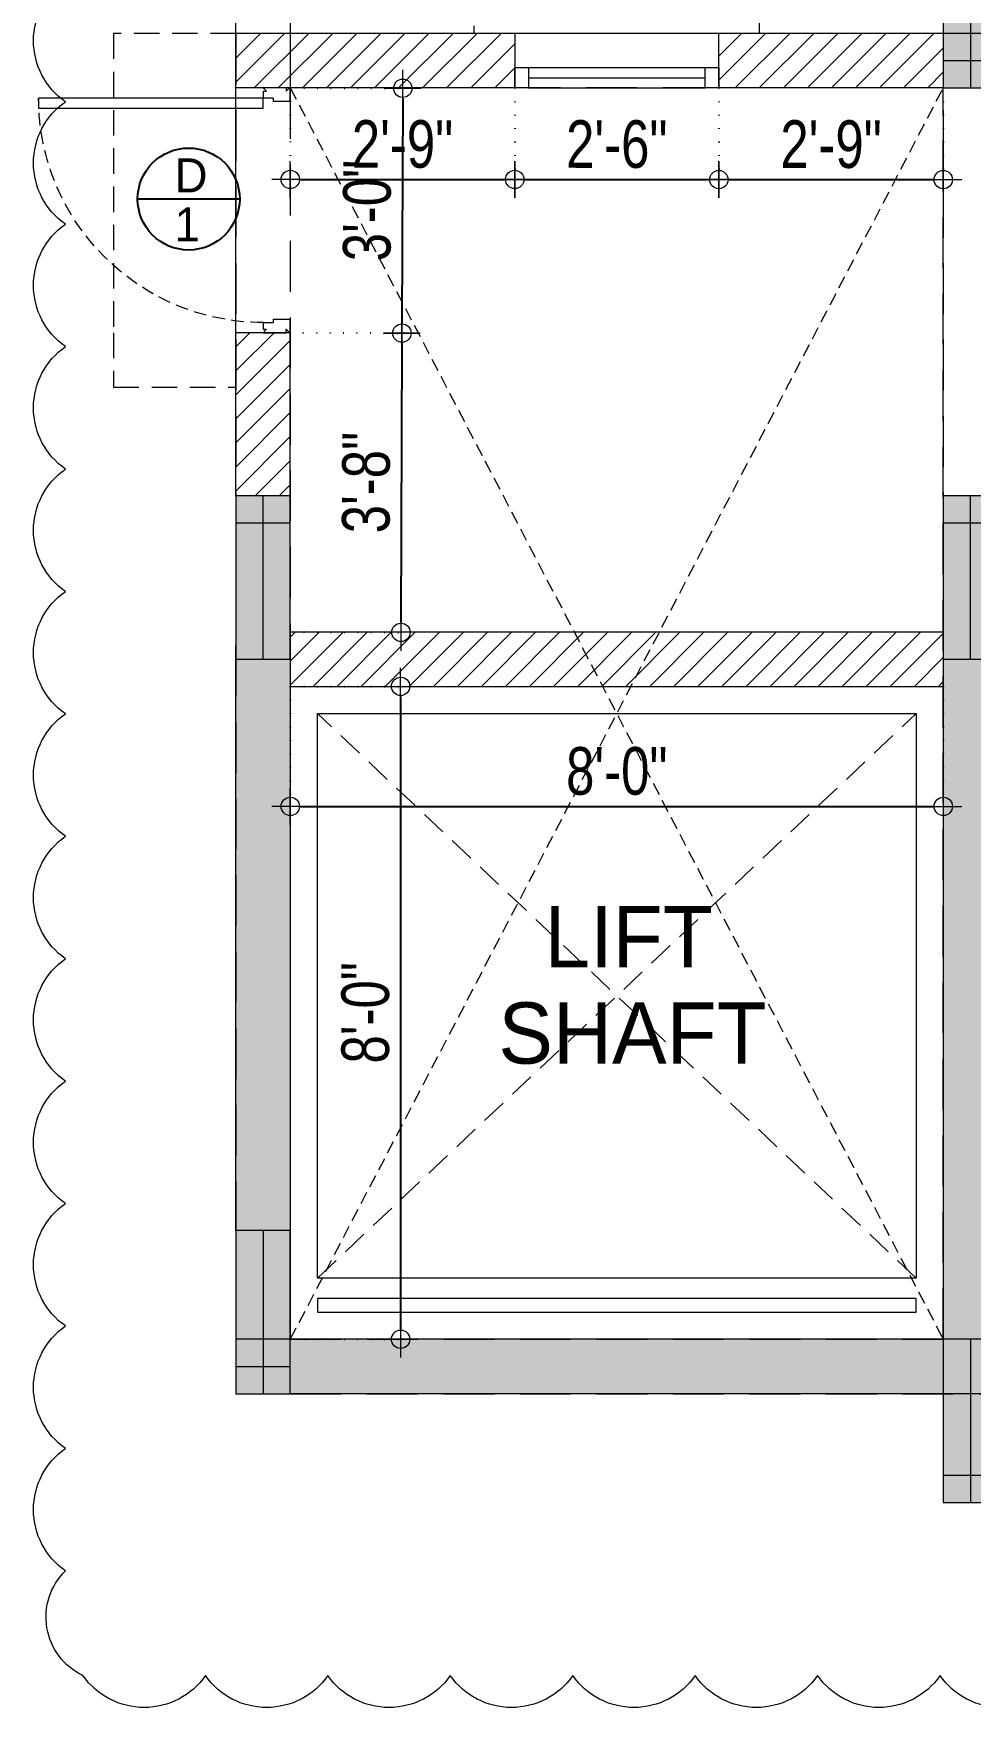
# Model space of a CAD drawing. Header units: inches. Extents: x 13 to 21264, y -72369 to -55.
# Drawn here: x 11188.7 to 11326.5, y -71927.8 to -71681.6 of the extents above; entities that cross this region are included whole.
import ezdxf

# ---------------------------------------------------------------- set-up
doc = ezdxf.new("R2010")
doc.units = ezdxf.units.IN
doc.header["$LTSCALE"] = 15
doc.header["$MEASUREMENT"] = 0
doc.header["$PDMODE"] = 34
for name, pattern in [('DOT2', [0.125, 0, -0.125]), ('HIDDEN', [0.375, 0.25, -0.125]), ('HIDDEN2', [0.1875, 0.125, -0.0625])]:
    doc.linetypes.add(name, pattern=pattern)
doc.layers.get('DEFPOINTS').update_dxf_attribs({"linetype": 'CONTINUOUS', "lineweight": 13})
doc.layers.add('1', color=8, linetype='CONTINUOUS')
doc.layers.add('2', color=36, linetype='CONTINUOUS')
for name, color, linetype, lineweight in [('AR-COL-TYP', 2, 'CONTINUOUS', 13), ('AR-WALL', 7, 'CONTINUOUS', 13), ('COLUMN HATCH', 19, 'CONTINUOUS', 13), ('DOOR', 17, 'CONTINUOUS', 13), ('INNER DIM', 30, 'CONTINUOUS', 13), ('RCC SLAB', 2, 'CONTINUOUS', 13), ('TEXT', 4, 'CONTINUOUS', 13), ('TYPICAL COL ELEVATION', 8, 'CONTINUOUS', 40), ('WIN', 152, 'CONTINUOUS', 13)]:
    doc.layers.add(name, color=color, linetype=linetype, lineweight=lineweight)
doc.layers.add('AR-WALL HATCH', color=7, linetype='CONTINUOUS', lineweight=9, true_color=0xfa0000)
doc.layers.add('REVISION - 2', color=7, linetype='CONTINUOUS', lineweight=13, true_color=0x1a6600)
doc.layers.add('BOXTEXT', color=232, linetype='CONTINUOUS', true_color=0xbd005e)
doc.styles.add('rob', font='')
doc.styles.add('RS', font='', dxfattribs={"width": 0.8})
doc.styles.get('rob').set_extended_font_data('Century Gothic')
doc.styles.get('RS').set_extended_font_data('Century Gothic')
doc.dimstyles.new('SECTION DIM', dxfattribs={"dimscale": 0.6, "dimtxt": 9, "dimasz": 2, "dimexe": 0, "dimexo": 0, "dimgap": 1, "dimtad": 1, "dimzin": 3, "dimdsep": 46, "dimlunit": 4, "dimtxsty": 'RS', "dimblk1": 'CUT', "dimblk2": 'CUT', "dimsah": 1, "dimcen": 0, "dimclrd": 251, "dimclre": 21, "dimclrt": 4, "dimadec": 0, "dimazin": 0, "dimtfac": 1, "dimtix": 1, "dimtofl": 0, "dimtmove": 2, "dimatfit": 3, "dimfxl": 0, "dimtolj": 1, "dimtzin": 3, "dimarcsym": 0})

# ---------------------------------------------------------------- blocks, each defined once
blk = doc.blocks.new('36-dp')
at = {"layer": 'DOOR', "color": 247}
for p, q in [((-36, 0.125), (-34, 0.125)), ((-36, 0), (-36, 0.125)), ((-36, 0), (-35.5, -0.5)), ((-34, -2.375), (-34, 0.125)), ((-2, 0.125), (-2, -2.375)), ((-2, 0.125), (0, 0.125)), ((0, 0), (-0.5, -0.5)), ((0, 0.125), (0, 0)), ((-36, -3.875), (-36, -0.5)), ((-36, -0.5), (-35.5, -0.5)), ((-34.5, -3.875), (-34.5, -2.375)), ((-34, -2.375), (-34.5, -2.375)), ((-1.5, -2.375), (-2, -2.375)), ((-1.5, -2.375), (-1.5, -3.875)), ((0, -0.5), (-0.5, -0.5)), ((0, -0.5), (0, -3.875)), ((-36, -3.875), (-35.5, -3.375)), ((-35.5, -3.875), (-35.5, -3.375)), ((-34.5, -3.875), (-35.5, -3.875)), ((-0.5, -3.875), (-1.5, -3.875)), ((0, -3.875), (-0.5, -3.375)), ((-0.5, -3.875), (-0.5, -3.375))]:
    blk.add_line(p, q, dxfattribs=at)
blk.add_lwpolyline([(-1.5, -3.875), (-1.5, -36.875), (-3, -36.875), (-3, -3.875)], close=True, dxfattribs=at)
at = {"layer": 'DOOR', "color": 247, "linetype": 'HIDDEN2'}
blk.add_arc((-1.5, -3.875), 33, 180, 270, dxfattribs=at)
blk = doc.blocks.new('ty col')
at = {"layer": 'AR-COL-TYP'}
h = blk.add_hatch(color=250, dxfattribs=at)
h.dxf.hatch_style = 1
h.paths.add_polyline_path([(-4.02, -20), (3.98, -20), (3.98, 4), (-4.02, 4)])
at = {"layer": 'AR-COL-TYP', "color": 5}
for p, q in [((-0.02, 4, 0), (-0.02, -20, 0)), ((-4.02, -16, 0), (3.98, -16, 0))]:
    blk.add_line(p, q, dxfattribs=at)
at = {"layer": 'AR-COL-TYP', "elevation": 0}
blk.add_lwpolyline([(-4.02, -20), (3.98, -20), (3.98, 4), (-4.02, 4)], close=True, dxfattribs=at)
blk = doc.blocks.new('CUT')
at = {"layer": 'INNER DIM', "color": 9}
blk.add_line((0, 1.8), (0, -1.8), dxfattribs=at)
at = {"layer": 'INNER DIM', "color": 8}
blk.add_line((-1.8, 0), (1.8, 0), dxfattribs=at)
at = {"layer": 'INNER DIM', "color": 9}
blk.add_circle((0, 0), 0.9, dxfattribs=at)
blk = doc.blocks.new('*D675')
at = {"layer": 'DEFPOINTS', "color": 0, "transparency": 16777216}
for p in [(11226.5, -71777.63, 0.01), (11226.5, -71873.63, 0.01), (11242.72, -71873.63)]:
    blk.add_point(p, dxfattribs=at)
at = {"layer": 'INNER DIM', "color": 8, "linetype": 'DOT2', "lineweight": -2, "transparency": 16777216}
for p, q in [((11226.5, -71777.63), (11242.72, -71777.63)), ((11226.5, -71873.63), (11242.72, -71873.63))]:
    blk.add_line(p, q, dxfattribs=at)
at = {"layer": 'INNER DIM', "color": 251, "lineweight": -2, "transparency": 16777216}
blk.add_line((11242.72, -71779.13), (11242.72, -71872.13), dxfattribs=at)
at = {"layer": 'INNER DIM', "color": 251, "lineweight": -2, "transparency": 16777216, "xscale": 1.5, "yscale": 1.5, "zscale": 1.5}
for p, rotation in [((11242.72, -71777.63), 90), ((11242.72, -71873.63), 270)]:
    blk.add_blockref('CUT', p, dxfattribs=dict(at, rotation=rotation))
at = {"layer": 'INNER DIM', "color": 7, "lineweight": 0, "transparency": 16777216, "insert": (11237.56, -71825.63), "char_height": 7, "attachment_point": 5, "rotation": 90, "style": 'RS'}
blk.add_mtext('\\A1;8\'-0"', dxfattribs=at)
blk = doc.blocks.new('*D676')
at = {"layer": 'DEFPOINTS', "color": 0, "transparency": 16777216}
for p in [(11226.5, -71777.63, 0.01), (11322.5, -71777.63, 0.01), (11322.5, -71795.28)]:
    blk.add_point(p, dxfattribs=at)
at = {"layer": 'INNER DIM', "color": 8, "linetype": 'DOT2', "lineweight": -2, "transparency": 16777216}
for p, q in [((11226.5, -71777.63), (11226.5, -71795.28)), ((11322.5, -71777.63), (11322.5, -71795.28))]:
    blk.add_line(p, q, dxfattribs=at)
at = {"layer": 'INNER DIM', "color": 251, "lineweight": -2, "transparency": 16777216}
blk.add_line((11228, -71795.28), (11321, -71795.28), dxfattribs=at)
at = {"layer": 'INNER DIM', "color": 251, "lineweight": -2, "transparency": 16777216, "xscale": 1.5, "yscale": 1.5, "zscale": 1.5, "rotation": 180}
blk.add_blockref('CUT', (11226.5, -71795.28), dxfattribs=at)
at = {"layer": 'INNER DIM', "color": 251, "lineweight": -2, "transparency": 16777216, "xscale": 1.5, "yscale": 1.5, "zscale": 1.5}
blk.add_blockref('CUT', (11322.5, -71795.28), dxfattribs=at)
at = {"layer": 'INNER DIM', "color": 7, "lineweight": 0, "transparency": 16777216, "insert": (11274.5, -71790.11), "char_height": 7, "attachment_point": 5, "style": 'RS'}
blk.add_mtext('\\A1;8\'-0"', dxfattribs=at)
blk = doc.blocks.new('*U142')
at = {"layer": 'WIN', "ltscale": 2}
for p, q in [((0, 0), (30, 0)), ((2, -5), (0, -5)), ((0, -5), (0, -8)), ((28, -5), (2, -5)), ((2, -8), (2, -5)), ((28, -6.5), (2, -6.5)), ((30, -5), (28, -5)), ((28, -5), (28, -8)), ((30, -8), (30, -5)), ((0, -8), (2, -8)), ((28, -8), (2, -8)), ((28, -8), (30, -8))]:
    blk.add_line(p, q, dxfattribs=at)
blk = doc.blocks.new('D1...')
at = {"layer": 'BOXTEXT'}
blk.add_line((7.5, 0), (-7.5, 0), dxfattribs=at)
blk.add_circle((0, 0), 7.5, dxfattribs=at)
at = {"layer": 'BOXTEXT', "style": 'rob'}
for s, p in [('D', (-2.06, 0.98)), ('1', (-2.06, -6.24))]:
    blk.add_text(s, height=5, dxfattribs=at).set_placement(p)
blk = doc.blocks.new('*D605')
at = {"layer": 'DEFPOINTS', "color": 0, "transparency": 16777216}
for p in [(11226.5, -71689.63, -0.02), (11226.38, -71725.63, -0.03), (11242.91, -71725.69)]:
    blk.add_point(p, dxfattribs=at)
at = {"layer": 'INNER DIM', "color": 8, "linetype": 'DOT2', "lineweight": -2, "transparency": 16777216}
for p, q in [((11226.5, -71689.63), (11243.04, -71689.69)), ((11226.38, -71725.63), (11242.91, -71725.69))]:
    blk.add_line(p, q, dxfattribs=at)
at = {"layer": 'INNER DIM', "color": 251, "lineweight": -2, "transparency": 16777216}
blk.add_line((11243.03, -71691.19), (11242.92, -71724.19), dxfattribs=at)
at = {"layer": 'INNER DIM', "color": 251, "lineweight": -2, "transparency": 16777216, "xscale": 1.5, "yscale": 1.5, "zscale": 1.5}
for p, rotation in [((11243.04, -71689.69), 89.79886883105914), ((11242.91, -71725.69), 269.7988688310592)]:
    blk.add_blockref('CUT', p, dxfattribs=dict(at, rotation=rotation))
at = {"layer": 'INNER DIM', "color": 7, "lineweight": 0, "transparency": 16777216, "insert": (11237.81, -71707.67), "char_height": 7, "attachment_point": 5, "rotation": 89.7989, "style": 'RS'}
blk.add_mtext('\\A1;3\'-0"', dxfattribs=at)
blk = doc.blocks.new('*D606')
at = {"layer": 'DEFPOINTS', "color": 0, "transparency": 16777216}
for p in [(11226.38, -71725.63, -0.03), (11226.5, -71769.63, -0.01), (11242.76, -71769.69)]:
    blk.add_point(p, dxfattribs=at)
at = {"layer": 'INNER DIM', "color": 8, "linetype": 'DOT2', "lineweight": -2, "transparency": 16777216}
for p, q in [((11226.38, -71725.63), (11242.91, -71725.69)), ((11226.5, -71769.63), (11242.76, -71769.69))]:
    blk.add_line(p, q, dxfattribs=at)
at = {"layer": 'INNER DIM', "color": 251, "lineweight": -2, "transparency": 16777216}
blk.add_line((11242.91, -71727.19), (11242.76, -71768.19), dxfattribs=at)
at = {"layer": 'INNER DIM', "color": 251, "lineweight": -2, "transparency": 16777216, "xscale": 1.5, "yscale": 1.5, "zscale": 1.5}
for p, rotation in [((11242.91, -71725.69), 89.79886883113531), ((11242.76, -71769.69), 269.7988688311353)]:
    blk.add_blockref('CUT', p, dxfattribs=dict(at, rotation=rotation))
at = {"layer": 'INNER DIM', "color": 7, "lineweight": 0, "transparency": 16777216, "insert": (11237.67, -71747.67), "char_height": 7, "attachment_point": 5, "rotation": 89.7989, "style": 'RS'}
blk.add_mtext('\\A1;3\'-8"', dxfattribs=at)
blk = doc.blocks.new('*D607')
at = {"layer": 'DEFPOINTS', "color": 0, "transparency": 16777216}
for p in [(11226.5, -71689.63, -0.02), (11259.5, -71689.64, -0.02), (11259.5, -71703.1)]:
    blk.add_point(p, dxfattribs=at)
at = {"layer": 'INNER DIM', "color": 8, "linetype": 'DOT2', "lineweight": -2, "transparency": 16777216}
for p, q in [((11226.5, -71689.63), (11226.5, -71703.1)), ((11259.5, -71689.64), (11259.5, -71703.1))]:
    blk.add_line(p, q, dxfattribs=at)
at = {"layer": 'INNER DIM', "color": 251, "lineweight": -2, "transparency": 16777216}
blk.add_line((11228, -71703.1), (11258, -71703.1), dxfattribs=at)
at = {"layer": 'INNER DIM', "color": 251, "lineweight": -2, "transparency": 16777216, "xscale": 1.5, "yscale": 1.5, "zscale": 1.5}
for p, rotation in [((11226.5, -71703.1), 179.9851740211245), ((11259.5, -71703.1), 359.9851740211245)]:
    blk.add_blockref('CUT', p, dxfattribs=dict(at, rotation=rotation))
at = {"layer": 'INNER DIM', "color": 7, "lineweight": 0, "transparency": 16777216, "insert": (11243, -71697.93), "char_height": 7, "attachment_point": 5, "rotation": 359.9852, "style": 'RS'}
blk.add_mtext('\\A1;2\'-9"', dxfattribs=at)
blk = doc.blocks.new('*D608')
at = {"layer": 'DEFPOINTS', "color": 0, "transparency": 16777216}
for p in [(11259.5, -71689.64, -0.02), (11289.5, -71689.64, -0.02), (11289.5, -71703.11)]:
    blk.add_point(p, dxfattribs=at)
at = {"layer": 'INNER DIM', "color": 8, "linetype": 'DOT2', "lineweight": -2, "transparency": 16777216}
for p, q in [((11259.5, -71689.64), (11259.5, -71703.1)), ((11289.5, -71689.64), (11289.5, -71703.11))]:
    blk.add_line(p, q, dxfattribs=at)
at = {"layer": 'INNER DIM', "color": 251, "lineweight": -2, "transparency": 16777216}
blk.add_line((11261, -71703.1), (11288, -71703.11), dxfattribs=at)
at = {"layer": 'INNER DIM', "color": 251, "lineweight": -2, "transparency": 16777216, "xscale": 1.5, "yscale": 1.5, "zscale": 1.5}
for p, rotation in [((11259.5, -71703.1), 179.985174021198), ((11289.5, -71703.11), 359.985174021198)]:
    blk.add_blockref('CUT', p, dxfattribs=dict(at, rotation=rotation))
at = {"layer": 'INNER DIM', "color": 7, "lineweight": 0, "transparency": 16777216, "insert": (11274.5, -71697.94), "char_height": 7, "attachment_point": 5, "rotation": 359.9852, "style": 'RS'}
blk.add_mtext('\\A1;2\'-6"', dxfattribs=at)
blk = doc.blocks.new('*D609')
at = {"layer": 'DEFPOINTS', "color": 0, "transparency": 16777216}
for p in [(11289.5, -71689.64, -0.02), (11322.5, -71689.64, -0.01), (11322.5, -71703.12)]:
    blk.add_point(p, dxfattribs=at)
at = {"layer": 'INNER DIM', "color": 8, "linetype": 'DOT2', "lineweight": -2, "transparency": 16777216}
for p, q in [((11289.5, -71689.64), (11289.5, -71703.11)), ((11322.5, -71689.64), (11322.5, -71703.12))]:
    blk.add_line(p, q, dxfattribs=at)
at = {"layer": 'INNER DIM', "color": 251, "lineweight": -2, "transparency": 16777216}
blk.add_line((11291, -71703.11), (11321, -71703.12), dxfattribs=at)
at = {"layer": 'INNER DIM', "color": 251, "lineweight": -2, "transparency": 16777216, "xscale": 1.5, "yscale": 1.5, "zscale": 1.5}
for p, rotation in [((11289.5, -71703.11), 179.985174021198), ((11322.5, -71703.12), 359.985174021198)]:
    blk.add_blockref('CUT', p, dxfattribs=dict(at, rotation=rotation))
at = {"layer": 'INNER DIM', "color": 7, "lineweight": 0, "transparency": 16777216, "insert": (11306, -71697.95), "char_height": 7, "attachment_point": 5, "rotation": 359.9852, "style": 'RS'}
blk.add_mtext('\\A1;2\'-9"', dxfattribs=at)

msp = doc.modelspace()

# ---------------------------------------------------------------- hatches: boundary and pattern name
at = {"layer": 'AR-WALL HATCH', "lineweight": 0, "ltscale": 3}
h = msp.add_hatch(dxfattribs=at)
h.set_pattern_fill('ANSI31', color=256, scale=20)
h.set_pattern_definition([(45, (-10928.1138, -67082.038), (-1.76776695, 1.76776695), [])])
h.paths.add_polyline_path([(11289.5, -71681.639), (11322.5, -71681.639), (11322.5, -71689.639), (11289.5, -71689.639)])
h.paths.add_polyline_path([(11218.503, -71681.636), (11259.5, -71681.638), (11259.5, -71689.641), (11218.503, -71689.639)])
h.paths.add_polyline_path([(11226.5, -71725.629), (11218.5, -71725.629), (11218.5, -71749.636), (11226.5, -71749.636)])
h = msp.add_hatch(dxfattribs=at)
h.set_pattern_fill('ANSI31', color=256, scale=20)
h.set_pattern_definition([(45, (18016.3534, -1712.1527), (-1.76776695, 1.76776695), [])])
h.paths.add_polyline_path([(11322.5, -71769.634), (11226.5, -71769.634), (11226.5, -71777.634), (11322.5, -71777.634)])
at = {"layer": 'COLUMN HATCH', "lineweight": 0, "ltscale": 0.5}
h = msp.add_hatch(dxfattribs=at)
h.set_pattern_fill('AR-CONC', color=8, scale=0.3)
h.set_pattern_definition([(50, (19085.9803, -23624.0582), (2.15178055, -0.188256405), [0.225, -2.475]), (355, (19085.9803, -23624.0582), (-0.416254, 2.2565764), [0.18, -1.98]), (100.4514445, (19086.1596, -23624.074), (1.73552654, 2.06831997), [0.19122058, -2.10342634]), (46.1842, (19085.9803, -23623.4582), (3.20172399, -0.49655784), [0.3375, -3.7125]), (96.6356355, (19086.247, -23623.4996), (2.80398584, 2.9223558), [0.28683103, -3.15514128]), (351.184164, (19085.9803, -23623.4582), (2.80398584, 2.9223558), [0.27, -2.97]), (21, (19086.2803, -23623.6082), (1.790721156, -1.20785667), [0.225, -2.475]), (326, (19086.2803, -23623.6082), (0.729946, 2.17545014), [0.18, -1.98]), (71.4514447, (19086.4295, -23623.7089), (2.52066713, 0.96759346), [0.19122057, -2.10342634]), (37.5, (19085.9803, -23624.0582), (0.036479566, 0.998681561), [0, -1.956, 0, -2.01, 0, -1.9875]), (7.5, (19085.9803, -23624.0582), (0.789208612, 1.183235136), [0, -1.146, 0, -1.911, 0, -0.7575]), (327.5, (19085.3113, -23624.0582), (1.601467309, -0.067664615), [0, -0.75, 0, -2.34, 0, -3.105]), (317.5, (19085.0113, -23624.0582), (1.74955851, 0.300314947), [0, -0.975, 0, -1.554, 0, -2.205])])
h.paths.add_polyline_path([(11322.5, -71769.635), (11330.501, -71769.635), (11330.499, -71881.634), (11218.498, -71881.634), (11218.5, -71773.634), (11226.5, -71773.634), (11226.5, -71873.634), (11322.5, -71873.635)])
at = {"layer": 'COLUMN HATCH', "lineweight": 0, "ltscale": 3}
h = msp.add_hatch(dxfattribs=at)
h.set_pattern_fill('AR-CONC', color=8, scale=0.3)
h.set_pattern_definition([(50, (21640.1095, -8217.794), (2.15178055, -0.188256405), [0.225, -2.475]), (355, (21640.1095, -8217.794), (-0.416254, 2.2565764), [0.18, -1.98]), (100.4514445, (21640.2888, -8217.8097), (1.73552654, 2.06831997), [0.191220576, -2.103426336]), (46.1842, (21640.1095, -8217.194), (3.20172399, -0.49655784), [0.3375, -3.7125]), (96.6356355, (21640.3763, -8217.2354), (2.80398584, 2.9223558), [0.28683103, -3.15514128]), (351.184164, (21640.1095, -8217.194), (2.80398584, 2.9223558), [0.27, -2.97]), (21, (21640.4095, -8217.344), (1.790721156, -1.20785667), [0.225, -2.475]), (326, (21640.4095, -8217.344), (0.729945996, 2.175450135), [0.18, -1.98]), (71.4514447, (21640.5588, -8217.4447), (2.52066713, 0.96759346), [0.19122057, -2.103426336]), (37.5, (21640.1095, -8217.794), (0.036479566, 0.9986815615), [0, -1.956, 0, -2.01, 0, -1.9875]), (7.5, (21640.1095, -8217.794), (0.789208612, 1.183235136), [0, -1.146, 0, -1.911, 0, -0.7575]), (327.5, (21639.4405, -8217.794), (1.601467309, -0.067664615), [0, -0.75, 0, -2.34, 0, -3.105]), (317.5, (21639.1405, -8217.794), (1.749558508, 0.300314947), [0, -0.975, 0, -1.554, 0, -2.205])])
h.paths.add_polyline_path([(11322.5, -71873.636), (11226.5, -71873.636), (11226.5, -71881.636), (11322.5, -71881.636)])
h.paths.add_polyline_path([(11218.5, -71857.636), (11226.5, -71857.636), (11226.5, -71773.635), (11218.5, -71773.635)])

# ---------------------------------------------------------------- linework, layer by layer
at = {"layer": '1', "linetype": 'HIDDEN', "lineweight": 0}
for points, elevation in [([(11295.5, -71681.639), (11295.5, -71681.639), (11295.5, -71663.639), (11259.5, -71663.639), (11253.5, -71663.639), (11253.5, -71681.639)], -0.022), ([(11218.505, -71681.636), (11200.505, -71681.636), (11200.505, -71725.635), (11200.505, -71733.635), (11218.504, -71733.635)], -0.022), ([(11230.5, -71864.633), (11318.499, -71781.633)], -0.008), ([(11318.499, -71864.633), (11230.5, -71781.633)], -0.008)]:
    msp.add_lwpolyline(points, dxfattribs=dict(at, elevation=elevation))
at = {"layer": '1', "lineweight": 0, "ltscale": 3, "elevation": -0.008}
for points in [[(11230.5, -71781.633), (11318.499, -71781.633), (11318.499, -71864.633), (11230.5, -71864.633)], [(11318.499, -71867.633), (11230.5, -71867.633), (11230.5, -71869.633), (11318.499, -71869.633)]]:
    msp.add_lwpolyline(points, close=True, dxfattribs=at)
at = {"layer": '2', "linetype": 'HIDDEN', "lineweight": 0, "ltscale": 2, "elevation": -0.022}
for points in [[(11226.5, -71881.636), (11330.499, -71881.636), (11330.497, -71681.636), (11218.503, -71681.636), (11218.503, -71873.426)], [(11226.5, -71873.636), (11322.499, -71873.636), (11322.497, -71689.636), (11226.502, -71689.636), (11226.502, -71873.636)]]:
    msp.add_lwpolyline(points, dxfattribs=at)
at = {"layer": '2', "linetype": 'HIDDEN', "lineweight": 0, "ltscale": 2, "elevation": -0.025}
msp.add_lwpolyline([(11322.5, -71897.638), (11441.5, -71897.638), (11441.5, -71681.642), (11322.497, -71681.637)], close=True, dxfattribs=at)
at = {"layer": '2', "lineweight": 0, "ltscale": 3, "elevation": -0.022}
msp.add_lwpolyline([(11218.505, -71725.629), (11218.505, -71689.631)], dxfattribs=at)
at = {"layer": '2', "linetype": 'HIDDEN', "lineweight": 0, "ltscale": 0.5, "elevation": -0.022}
for points in [[(11226.502, -71689.636), (11322.499, -71873.636)], [(11226.502, -71873.636), (11322.497, -71689.636)]]:
    msp.add_lwpolyline(points, dxfattribs=at)
at = {"layer": 'AR-WALL', "lineweight": 0}
for p, q in [((11259.5, -71681.639, -0.022), (11259.5, -71689.639, -0.022)), ((11289.5, -71689.639, -0.022), (11289.5, -71681.639, -0.022)), ((11322.5, -71749.637, -0.014), (11322.5, -71769.635, -0.009)), ((11226.5, -71769.633, -0.009), (11322.5, -71769.633, -0.009)), ((11226.5, -71777.632, -0.009), (11322.5, -71777.632, -0.009)), ((11226.5, -71777.633, -0.009), (11322.5, -71777.633, -0.009)), ((11322.5, -71882.642, -0.009), (11322.5, -71897.635, -0.009))]:
    msp.add_line(p, q, dxfattribs=at)
for points, elevation in [([(11259.5, -71681.639), (11218.5, -71681.639)], -0.022), ([(11218.5, -71749.636), (11218.5, -71681.639)], -0.009), ([(11322.5, -71681.639), (11289.5, -71681.639)], -0.022), ([(11259.5, -71689.639), (11218.5, -71689.639)], -0.022), ([(11226.5, -71689.639), (11226.5, -71689.636)], -0.009), ([(11226.503, -71689.635), (11226.503, -71689.631)], -0.022), ([(11322.5, -71689.639), (11289.5, -71689.639)], -0.022), ([(11226.503, -71725.629), (11218.505, -71725.629)], -0.032), ([(11226.5, -71749.636), (11226.5, -71725.629)], -0.009)]:
    msp.add_lwpolyline(points, dxfattribs=dict(at, elevation=elevation))
at = {"layer": 'RCC SLAB', "lineweight": 0}
for p, q in [((11322.5, -71769.635, -0.009), (11322.5, -71882.642, -0.009)), ((11218.5, -71857.635, -0.009), (11218.5, -71771.643, -0.009)), ((11218.5, -71857.636, -0.017), (11218.5, -71771.644, -0.017)), ((11226.5, -71771.643, -0.009), (11226.5, -71873.635, -0.017)), ((11226.5, -71771.644, -0.017), (11226.5, -71873.636, -0.025)), ((11322.5, -71873.635, -0.009), (11218.498, -71873.635, -0.017)), ((11322.5, -71873.636, -0.017), (11218.499, -71873.636, -0.025)), ((11330.498, -71881.635, -0.009), (11226.5, -71881.635, -0.009)), ((11322.5, -71881.636, -0.017), (11226.5, -71881.636, -0.017))]:
    msp.add_line(p, q, dxfattribs=at)
at = {"layer": 'REVISION - 2', "color": 222, "lineweight": 0, "ltscale": 3, "true_color": 0xb8008a, "elevation": -0.017}
msp.add_lwpolyline([(11340.026, -71923.088, -0.5205671), (11322.026, -71923.088, -0.5205671), (11304.026, -71923.088, -0.5205671), (11286.026, -71923.088, -0.5205671), (11268.026, -71923.088, -0.5205671), (11250.026, -71923.088, -0.5205671), (11232.026, -71923.088, -0.5205671), (11214.026, -71923.088, -0.5205671), (11196.026, -71923.088, -0.5205671), (11193.436, -71907.677, -0.5205671), (11193.436, -71889.677, -0.5205671), (11193.436, -71871.677, -0.5205671), (11193.436, -71853.677, -0.5205671), (11193.436, -71835.677, -0.5205671), (11193.436, -71817.677, -0.5205671), (11193.436, -71799.677, -0.5205671), (11193.436, -71781.677, -0.5205671), (11193.436, -71763.677, -0.5205671), (11193.436, -71745.677, -0.5205671), (11193.436, -71727.677, -0.5205671), (11193.436, -71709.677, -0.5205671), (11193.436, -71691.677, -0.5205671), (11193.436, -71673.677, -0.5205671)], format="xyb", dxfattribs=at)
at = {"layer": 'TYPICAL COL ELEVATION', "lineweight": 0, "ltscale": 3, "elevation": -0.009}
msp.add_lwpolyline([(11218.5, -71665.634), (11226.5, -71665.634), (11226.5, -71689.634), (11218.5, -71689.634)], close=True, dxfattribs=at)

# ---------------------------------------------------------------- block references
at = {"layer": 'AR-COL-TYP', "lineweight": 0}
for p in [(11326.523, -71669.629, -0.009), (11222.523, -71861.631, -0.001), (11326.523, -71877.631, -0.009)]:
    msp.add_blockref('ty col', p, dxfattribs=at)
at = {"layer": 'AR-COL-TYP', "lineweight": 0, "rotation": 180.0000000333466}
for p in [(11222.477, -71769.639, -0.001), (11326.477, -71769.638, -0.001)]:
    msp.add_blockref('ty col', p, dxfattribs=at)
at = {"layer": 'BOXTEXT', "lineweight": 0}
msp.add_blockref('D1...', (11211.559, -71705.974, -0.036), dxfattribs=at)
at = {"layer": 'DOOR', "lineweight": 0, "xscale": -0.9999522030621439, "yscale": 0.9999522030621466, "zscale": 0.9999522030621466, "rotation": 269.9999353240523}
msp.add_blockref('36-dp', (11226.376, -71689.631, -0.032), dxfattribs=at)
at = {"layer": 'WIN', "lineweight": 0, "xscale": -1, "rotation": 1.940747402784382e-06}
msp.add_blockref('*U142', (11289.5, -71681.639, -0.022), dxfattribs=at)

# ---------------------------------------------------------------- texts
at = {"layer": 'TEXT', "lineweight": 0, "style": 'rob'}
for s, p in [('LIFT', (11263.865, -71818.948, -0.017)), ('SHAFT', (11257.084, -71833.099, -0.017))]:
    msp.add_text(s, height=9, rotation=359.9999, dxfattribs=at).set_placement(p)

# ---------------------------------------------------------------- dimensions: what is measured, and where the dimension line sits
at = {"layer": 'INNER DIM', "lineweight": 0}
for p2, distance, picture, middle in [((11226.376, -71725.629, -0.032), 16.534, '*D605', (11237.807, -71707.67)), ((11259.5, -71689.639, -0.022), -13.465, '*D607', (11242.999, -71697.933))]:
    dim = msp.add_aligned_dim(p1=(11226.503, -71689.631, -0.022), p2=p2, distance=distance, dimstyle='SECTION DIM', override={"dimscale": 1, "dimtxt": 7, "dimasz": 1.5, "dimclre": 8, "dimclrt": 7, "dimfxl": 2, "dimtfill": 0, "dimtfillclr": 7}, dxfattribs=at)
    dim.commit()
    dim.dimension.update_dxf_attribs({"geometry": picture, "text_midpoint": middle})
for base, p1, p2, angle, picture, middle in [((11289.496, -71703.112), (11259.5, -71689.639, -0.022), (11289.5, -71689.639, -0.022), 179.98517, '*D608', (11274.498, -71697.942)), ((11322.497, -71703.121), (11289.5, -71689.639, -0.022), (11322.5, -71689.639, -0.009), 179.98517, '*D609', (11305.998, -71697.95)), ((11242.756, -71769.69), (11226.376, -71725.629, -0.032), (11226.5, -71769.633, -0.009), 89.79887, '*D606', (11237.666, -71747.671)), ((11242.723, -71873.633, 0.004), (11226.499, -71777.632, 0.018), (11226.499, -71873.633, 0.018), 90, '*D675', (11237.556, -71825.632, 0.004))]:
    dim = msp.add_linear_dim(base=base, p1=p1, p2=p2, angle=angle, dimstyle='SECTION DIM', override={"dimscale": 1, "dimtxt": 7, "dimasz": 1.5, "dimclre": 8, "dimclrt": 7, "dimfxl": 2}, dxfattribs=at)
    dim.commit()
    dim.dimension.update_dxf_attribs({"geometry": picture, "text_midpoint": middle})
dim = msp.add_linear_dim(base=(11322.499, -71795.281, 0.004), p1=(11226.499, -71777.632, 0.018), p2=(11322.499, -71777.632, 0.014), dimstyle='SECTION DIM', override={"dimscale": 1, "dimtxt": 7, "dimasz": 1.5, "dimclre": 8, "dimclrt": 7, "dimfxl": 2}, dxfattribs=at)
dim.commit()
dim.dimension.update_dxf_attribs({"geometry": '*D676', "text_midpoint": (11274.499, -71790.114, 0.004)})

doc.saveas('drawing.dxf')
